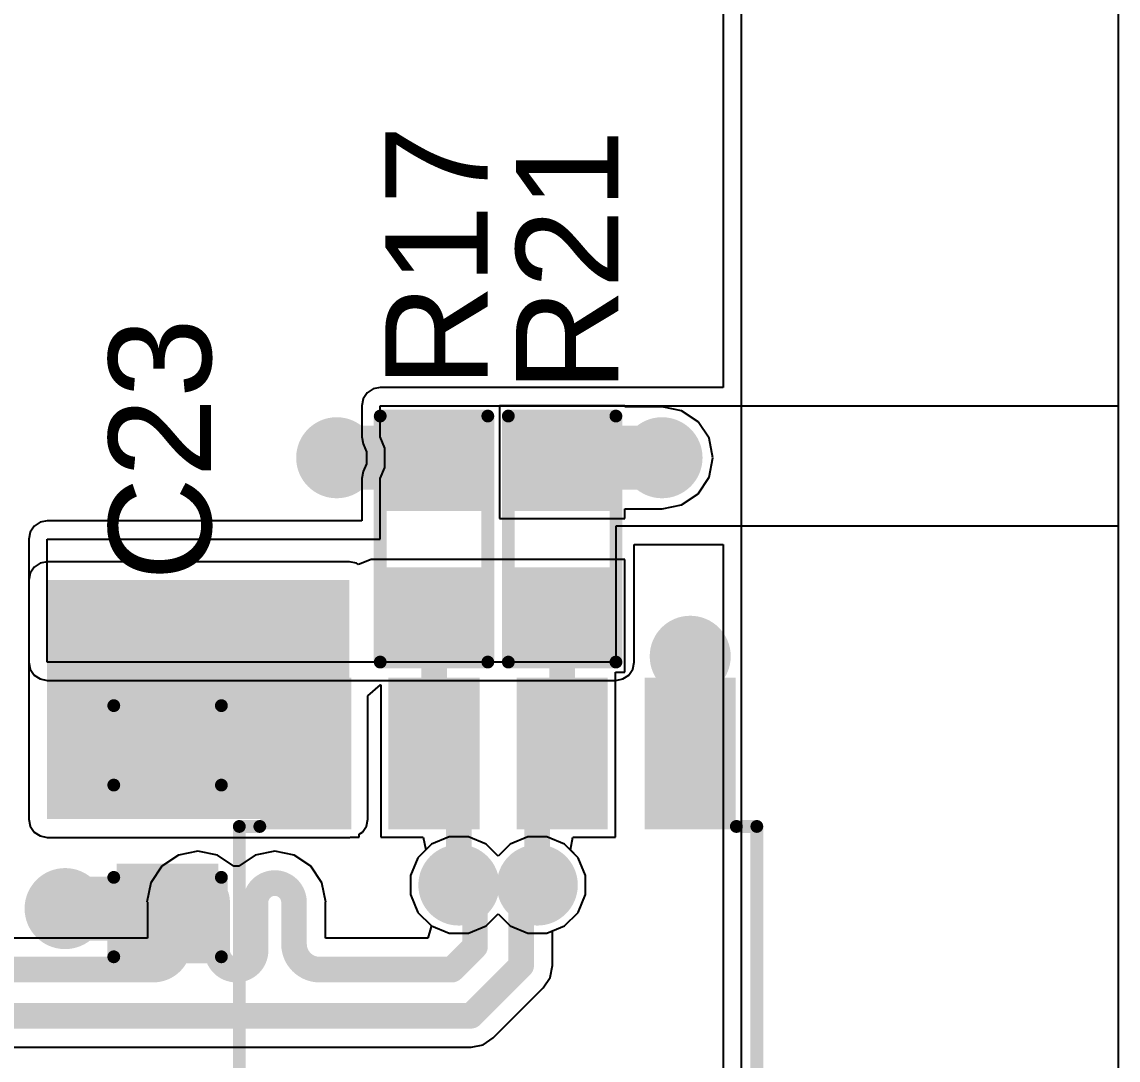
# Model space of a CAD drawing. Header units: millimetres. Extents: x -3 to 175, y -4 to 177.
# Drawn here: x 15.52 to 26.39, y 127.73 to 138.02 of the extents above; entities that cross this region are included whole.
import ezdxf

# ---------------------------------------------------------------- set-up
doc = ezdxf.new("R2010")
doc.units = ezdxf.units.MM
for name, color, linetype in [('BottomLayer', 5, 'Continuous'), ('BottomSolder', 6, 'Continuous'), ('TopLayer', 1, 'Continuous'), ('TopOverlay', 2, 'Continuous'), ('TopPaste', 8, 'Continuous'), ('TopSolder', 216, 'Continuous'), ('ViaHoleLayer', 16, 'Continuous')]:
    doc.layers.add(name, color=color, linetype=linetype)
doc.styles.add('Arial', font='', dxfattribs={"height": 0.2})
doc.styles.get('Arial').set_extended_font_data('Arial')

# ---------------------------------------------------------------- blocks, each defined once
blk = doc.blocks.new('SOP_8_52')
at = {"layer": 'TopLayer'}
for points in [[(-3.39999955, 2.25500057), (-2.09999961, 2.25500057), (-2.09999961, 1.55499943), (-3.39999955, 1.55499943)], [(2.09999961, 2.25500057), (3.39999955, 2.25500057), (3.39999955, 1.55499943), (2.09999961, 1.55499943)], [(-3.39999955, 0.98500057), (-2.09999961, 0.98500057), (-2.09999961, 0.28499943), (-3.39999955, 0.28499943)], [(2.09999961, 0.98500057), (3.39999955, 0.98500057), (3.39999955, 0.28499943), (2.09999961, 0.28499943)], [(-3.39999955, -0.28499943), (-2.09999961, -0.28499943), (-2.09999961, -0.98500057), (-3.39999955, -0.98500057)], [(2.09999961, -0.28499943), (3.39999955, -0.28499943), (3.39999955, -0.98500057), (2.09999961, -0.98500057)], [(-3.39999955, -1.55499943), (-2.09999961, -1.55499943), (-2.09999961, -2.25500057), (-3.39999955, -2.25500057)], [(2.09999961, -1.55499943), (3.39999955, -1.55499943), (3.39999955, -2.25500057), (2.09999961, -2.25500057)]]:
    blk.add_hatch(color=1, dxfattribs=at).paths.add_polyline_path(points)
at = {"layer": 'TopOverlay'}
blk.add_hatch(color=2, dxfattribs=at).paths.add_polyline_path([(-1.9812, 1.4732), (-1.7018, 1.4732), (-1.7018, 2.1336), (-1.9812, 2.1336)])
at = {"layer": 'TopPaste'}
for points in [[(-3.39999955, 2.25500057), (-2.09999961, 2.25500057), (-2.09999961, 1.55499943), (-3.39999955, 1.55499943)], [(2.09999961, 2.25500057), (3.39999955, 2.25500057), (3.39999955, 1.55499943), (2.09999961, 1.55499943)], [(-3.39999955, 0.98500057), (-2.09999961, 0.98500057), (-2.09999961, 0.28499943), (-3.39999955, 0.28499943)], [(2.09999961, 0.98500057), (3.39999955, 0.98500057), (3.39999955, 0.28499943), (2.09999961, 0.28499943)], [(-3.39999955, -0.28499943), (-2.09999961, -0.28499943), (-2.09999961, -0.98500057), (-3.39999955, -0.98500057)], [(2.09999961, -0.28499943), (3.39999955, -0.28499943), (3.39999955, -0.98500057), (2.09999961, -0.98500057)], [(-3.39999955, -1.55499943), (-2.09999961, -1.55499943), (-2.09999961, -2.25500057), (-3.39999955, -2.25500057)], [(2.09999961, -1.55499943), (3.39999955, -1.55499943), (3.39999955, -2.25500057), (2.09999961, -2.25500057)]]:
    blk.add_hatch(color=8, dxfattribs=at).paths.add_polyline_path(points)
at = {"layer": 'TopSolder'}
for points in [[(-3.501599549999999, 2.35660057), (-1.99839961, 2.35660057), (-1.99839961, 1.45339943), (-3.501599549999999, 1.45339943)], [(1.99839961, 2.35660057), (3.501599549999999, 2.35660057), (3.501599549999999, 1.45339943), (1.99839961, 1.45339943)], [(-3.501599549999999, 1.08660057), (-1.99839961, 1.08660057), (-1.99839961, 0.18339943), (-3.501599549999999, 0.18339943)], [(1.99839961, 1.08660057), (3.501599549999999, 1.08660057), (3.501599549999999, 0.18339943), (1.99839961, 0.18339943)], [(-3.501599549999999, -0.18339943), (-1.99839961, -0.18339943), (-1.99839961, -1.08660057), (-3.501599549999999, -1.08660057)], [(1.99839961, -0.18339943), (3.501599549999999, -0.18339943), (3.501599549999999, -1.08660057), (1.99839961, -1.08660057)], [(-3.501599549999999, -1.45339943), (-1.99839961, -1.45339943), (-1.99839961, -2.35660057), (-3.501599549999999, -2.35660057)], [(1.99839961, -1.45339943), (3.501599549999999, -1.45339943), (3.501599549999999, -2.35660057), (1.99839961, -2.35660057)]]:
    blk.add_hatch(color=216, dxfattribs=at).paths.add_polyline_path(points)
at = {"layer": 'TopOverlay', "const_width": 0.127}
for points in [[(-2.03559918, 2.5654), (-2.03559918, 2.3622)], [(-2.03559918, 2.5654), (2.02840082, 2.5654)], [(2.02840082, 2.5654), (2.02840082, 2.3622)], [(-3.68659918, 2.032), (-3.68659918, 1.778)], [(-3.68659918, 2.032), (-3.55959918, 1.905)], [(-3.55959918, 1.905), (-3.68659918, 1.778)], [(-2.03559918, -2.3622), (-2.03559918, -2.5654)], [(2.02840082, -2.3622), (2.02840082, -2.5654)], [(-2.03559918, -2.5654), (2.02840082, -2.5654)]]:
    blk.add_lwpolyline(points, dxfattribs=at)
at = {"layer": 'TopOverlay', "const_width": 0.0635}
for points in [[(-2.06734918, 2.5654, 1), (-2.00384918, 2.5654, 1)], [(-2.06734918, 2.5654, 1), (-2.00384918, 2.5654, 1)], [(1.99665082, 2.5654, 1), (2.06015082, 2.5654, 1)], [(1.99665082, 2.5654, 1), (2.06015082, 2.5654, 1)], [(-2.06734918, 2.3622, 1), (-2.00384918, 2.3622, 1)], [(1.99665082, 2.3622, 1), (2.06015082, 2.3622, 1)], [(-3.71834918, 2.032, 1), (-3.65484918, 2.032, 1)], [(-3.71834918, 2.032, 1), (-3.65484918, 2.032, 1)], [(-3.59134918, 1.905, 1), (-3.52784918, 1.905, 1)], [(-3.59134918, 1.905, 1), (-3.52784918, 1.905, 1)], [(-3.71834918, 1.778, 1), (-3.65484918, 1.778, 1)], [(-3.71834918, 1.778, 1), (-3.65484918, 1.778, 1)], [(-2.06734918, -2.3622, 1), (-2.00384918, -2.3622, 1)], [(1.99665082, -2.3622, 1), (2.06015082, -2.3622, 1)], [(-2.06734918, -2.5654, 1), (-2.00384918, -2.5654, 1)], [(-2.06734918, -2.5654, 1), (-2.00384918, -2.5654, 1)], [(1.99665082, -2.5654, 1), (2.06015082, -2.5654, 1)], [(1.99665082, -2.5654, 1), (2.06015082, -2.5654, 1)]]:
    blk.add_lwpolyline(points, format="xyb", close=True, dxfattribs=at)
blk = doc.blocks.new('R___0603_68')
at = {"layer": 'TopLayer'}
for points in [[(-0.3809999999999999, 0.4445), (-0.3809999999999999, -0.4445), (-1.143, -0.4445), (-1.143, 0.4445)], [(1.143, 0.4445), (1.143, -0.4445), (0.3809999999999999, -0.4445), (0.3809999999999999, 0.4445)]]:
    blk.add_hatch(color=1, dxfattribs=at).paths.add_polyline_path(points)
at = {"layer": 'TopPaste'}
for points in [[(-0.3809999999999999, 0.4445), (-0.3809999999999999, -0.4445), (-1.143, -0.4445), (-1.143, 0.4445)], [(1.143, 0.4445), (1.143, -0.4445), (0.3809999999999999, -0.4445), (0.3809999999999999, 0.4445)]]:
    blk.add_hatch(color=8, dxfattribs=at).paths.add_polyline_path(points)
at = {"layer": 'TopSolder'}
for points in [[(-0.2794, 0.5460999999999999), (-0.2794, -0.5460999999999999), (-1.2446, -0.5460999999999999), (-1.2446, 0.5460999999999999)], [(1.2446, 0.5460999999999999), (1.2446, -0.5460999999999999), (0.2794, -0.5460999999999999), (0.2794, 0.5460999999999999)]]:
    blk.add_hatch(color=216, dxfattribs=at).paths.add_polyline_path(points)
at = {"layer": 'TopOverlay', "const_width": 0.127}
for points in [[(-1.2192, -0.5334), (-1.2192, 0.5334)], [(1.2192, 0.5334), (-1.2192, 0.5334)], [(1.2192, -0.5334), (1.2192, 0.5334)], [(1.2192, -0.5334), (-1.2192, -0.5334)]]:
    blk.add_lwpolyline(points, dxfattribs=at)
at = {"layer": 'TopOverlay', "const_width": 0.0635}
for points in [[(-1.25095, 0.5334, 1), (-1.18745, 0.5334, 1)], [(-1.25095, 0.5334, 1), (-1.18745, 0.5334, 1)], [(1.18745, 0.5334, 1), (1.25095, 0.5334, 1)], [(1.18745, 0.5334, 1), (1.25095, 0.5334, 1)], [(-1.25095, -0.5334, 1), (-1.18745, -0.5334, 1)], [(-1.25095, -0.5334, 1), (-1.18745, -0.5334, 1)], [(1.18745, -0.5334, 1), (1.25095, -0.5334, 1)], [(1.18745, -0.5334, 1), (1.25095, -0.5334, 1)]]:
    blk.add_lwpolyline(points, format="xyb", close=True, dxfattribs=at)
blk = doc.blocks.new('R___0603_72')
at = {"layer": 'TopLayer'}
for points in [[(-0.3809999999999999, 0.4445), (-0.3809999999999999, -0.4445), (-1.143, -0.4445), (-1.143, 0.4445)], [(1.143, 0.4445), (1.143, -0.4445), (0.3809999999999999, -0.4445), (0.3809999999999999, 0.4445)]]:
    blk.add_hatch(color=1, dxfattribs=at).paths.add_polyline_path(points)
at = {"layer": 'TopPaste'}
for points in [[(-0.3809999999999999, 0.4445), (-0.3809999999999999, -0.4445), (-1.143, -0.4445), (-1.143, 0.4445)], [(1.143, 0.4445), (1.143, -0.4445), (0.3809999999999999, -0.4445), (0.3809999999999999, 0.4445)]]:
    blk.add_hatch(color=8, dxfattribs=at).paths.add_polyline_path(points)
at = {"layer": 'TopSolder'}
for points in [[(-0.2794, 0.5460999999999999), (-0.2794, -0.5460999999999999), (-1.2446, -0.5460999999999999), (-1.2446, 0.5460999999999999)], [(1.2446, 0.5460999999999999), (1.2446, -0.5460999999999999), (0.2794, -0.5460999999999999), (0.2794, 0.5460999999999999)]]:
    blk.add_hatch(color=216, dxfattribs=at).paths.add_polyline_path(points)
at = {"layer": 'TopOverlay', "const_width": 0.127}
for points in [[(-1.2192, 0.5334), (-1.2192, -0.5334)], [(-1.2192, 0.5334), (1.2192, 0.5334)], [(1.2192, 0.5334), (1.2192, -0.5334)], [(-1.2192, -0.5334), (1.2192, -0.5334)]]:
    blk.add_lwpolyline(points, dxfattribs=at)
at = {"layer": 'TopOverlay', "const_width": 0.0635}
for points in [[(-1.25095, 0.5334, 1), (-1.18745, 0.5334, 1)], [(-1.25095, 0.5334, 1), (-1.18745, 0.5334, 1)], [(1.18745, 0.5334, 1), (1.25095, 0.5334, 1)], [(1.18745, 0.5334, 1), (1.25095, 0.5334, 1)], [(-1.25095, -0.5334, 1), (-1.18745, -0.5334, 1)], [(-1.25095, -0.5334, 1), (-1.18745, -0.5334, 1)], [(1.18745, -0.5334, 1), (1.25095, -0.5334, 1)], [(1.18745, -0.5334, 1), (1.25095, -0.5334, 1)]]:
    blk.add_lwpolyline(points, format="xyb", close=True, dxfattribs=at)
blk = doc.blocks.new('C___0603_152')
at = {"layer": 'TopLayer'}
for points in [[(-0.3809999999999999, 0.4445), (-0.3809999999999999, -0.4445), (-1.143, -0.4445), (-1.143, 0.4445)], [(1.143, 0.4445), (1.143, -0.4445), (0.3809999999999999, -0.4445), (0.3809999999999999, 0.4445)]]:
    blk.add_hatch(color=1, dxfattribs=at).paths.add_polyline_path(points)
at = {"layer": 'TopPaste'}
for points in [[(-0.3809999999999999, 0.4445), (-0.3809999999999999, -0.4445), (-1.143, -0.4445), (-1.143, 0.4445)], [(1.143, 0.4445), (1.143, -0.4445), (0.3809999999999999, -0.4445), (0.3809999999999999, 0.4445)]]:
    blk.add_hatch(color=8, dxfattribs=at).paths.add_polyline_path(points)
at = {"layer": 'TopSolder'}
for points in [[(-0.3210001199999999, 0.50449988), (-0.3210001199999999, -0.50449988), (-1.20299988, -0.50449988), (-1.20299988, 0.50449988)], [(1.20299988, 0.50449988), (1.20299988, -0.50449988), (0.3210001199999999, -0.50449988), (0.3210001199999999, 0.50449988)]]:
    blk.add_hatch(color=216, dxfattribs=at).paths.add_polyline_path(points)
at = {"layer": 'TopOverlay', "const_width": 0.127}
for points in [[(-1.2446, -0.5334), (-1.2446, 0.5334)], [(-0.4571999999999999, 0.5334), (-1.2446, 0.5334)], [(1.2446, 0.5334), (0.4571999999999999, 0.5334)], [(1.2446, -0.5334), (1.2446, 0.5334)], [(-0.4571999999999999, -0.5334), (-1.2446, -0.5334)], [(1.2446, -0.5334), (0.4571999999999999, -0.5334)]]:
    blk.add_lwpolyline(points, dxfattribs=at)
at = {"layer": 'TopOverlay', "const_width": 0.0635}
for points in [[(-1.27635, 0.5334, 1), (-1.21285, 0.5334, 1)], [(-1.27635, 0.5334, 1), (-1.21285, 0.5334, 1)], [(-0.4889499999999999, 0.5334, 1), (-0.42545, 0.5334, 1)], [(0.42545, 0.5334, 1), (0.4889499999999999, 0.5334, 1)], [(1.21285, 0.5334, 1), (1.27635, 0.5334, 1)], [(1.21285, 0.5334, 1), (1.27635, 0.5334, 1)], [(-1.27635, -0.5334, 1), (-1.21285, -0.5334, 1)], [(-1.27635, -0.5334, 1), (-1.21285, -0.5334, 1)], [(-0.4889499999999999, -0.5334, 1), (-0.42545, -0.5334, 1)], [(0.42545, -0.5334, 1), (0.4889499999999999, -0.5334, 1)], [(1.21285, -0.5334, 1), (1.27635, -0.5334, 1)], [(1.21285, -0.5334, 1), (1.27635, -0.5334, 1)]]:
    blk.add_lwpolyline(points, format="xyb", close=True, dxfattribs=at)

msp = doc.modelspace()

# ---------------------------------------------------------------- hatches: boundary and pattern name
at = {"layer": 'BottomLayer'}
h = msp.add_hatch(color=5, dxfattribs=at)
edge = h.paths.add_edge_path()
edge.add_arc((18.6436, 133.69880042), 0.2999994, 0, 360)
h = msp.add_hatch(color=5, dxfattribs=at)
edge = h.paths.add_edge_path()
edge.add_arc((21.8694, 133.69880042), 0.2999994, 0, 360)
h = msp.add_hatch(color=5, dxfattribs=at)
edge = h.paths.add_edge_path()
edge.add_arc((16.4592, 132.0546), 0.2999994, 0, 360)
h = msp.add_hatch(color=5, dxfattribs=at)
edge = h.paths.add_edge_path()
edge.add_arc((17.3228, 132.0546), 0.2999994, 0, 360)
h = msp.add_hatch(color=5, dxfattribs=at)
edge = h.paths.add_edge_path()
edge.add_arc((18.1864, 132.0546), 0.2999994, 0, 360)
h = msp.add_hatch(color=5, dxfattribs=at)
edge = h.paths.add_edge_path()
edge.add_arc((22.14876698, 131.7312326), 0.2999994, 0, 360)
h = msp.add_hatch(color=5, dxfattribs=at)
edge = h.paths.add_edge_path()
edge.add_arc((19.8549006, 129.4638), 0.2999994, 0, 360)
h = msp.add_hatch(color=5, dxfattribs=at)
edge = h.paths.add_edge_path()
edge.add_arc((20.6326994, 129.4638), 0.2999994, 0, 360)
h = msp.add_hatch(color=5, dxfattribs=at)
edge = h.paths.add_edge_path()
edge.add_arc((15.9512, 129.2303994), 0.2999994, 0, 360)
at = {"layer": 'BottomSolder'}
h = msp.add_hatch(color=6, dxfattribs=at)
edge = h.paths.add_edge_path()
edge.add_arc((18.6436, 133.69880042), 0.4015993999999999, 0, 360)
h = msp.add_hatch(color=6, dxfattribs=at)
edge = h.paths.add_edge_path()
edge.add_arc((21.8694, 133.69880042), 0.4015993999999999, 0, 360)
h = msp.add_hatch(color=6, dxfattribs=at)
edge = h.paths.add_edge_path()
edge.add_arc((16.4592, 132.0546), 0.4015993999999999, 0, 360)
h = msp.add_hatch(color=6, dxfattribs=at)
edge = h.paths.add_edge_path()
edge.add_arc((17.3228, 132.0546), 0.4015993999999999, 0, 360)
h = msp.add_hatch(color=6, dxfattribs=at)
edge = h.paths.add_edge_path()
edge.add_arc((18.1864, 132.0546), 0.4015993999999999, 0, 360)
h = msp.add_hatch(color=6, dxfattribs=at)
edge = h.paths.add_edge_path()
edge.add_arc((22.14876698, 131.7312326), 0.4015993999999999, 0, 360)
h = msp.add_hatch(color=6, dxfattribs=at)
edge = h.paths.add_edge_path()
edge.add_arc((19.8549006, 129.4638), 0.4015993999999999, 0, 360)
h = msp.add_hatch(color=6, dxfattribs=at)
edge = h.paths.add_edge_path()
edge.add_arc((20.6326994, 129.4638), 0.4015993999999999, 0, 360)
h = msp.add_hatch(color=6, dxfattribs=at)
edge = h.paths.add_edge_path()
edge.add_arc((15.9512, 129.2303994), 0.4015993999999999, 0, 360)
at = {"layer": 'TopLayer'}
h = msp.add_hatch(color=1, dxfattribs=at)
edge = h.paths.add_edge_path()
edge.add_arc((18.6436, 133.69880042), 0.2999994, 0, 360)
h = msp.add_hatch(color=1, dxfattribs=at)
edge = h.paths.add_edge_path()
edge.add_arc((21.8694, 133.69880042), 0.2999994, 0, 360)
msp.add_hatch(color=1, dxfattribs=at).paths.add_polyline_path([(15.7734, 130.11740042), (18.7706, 130.11740042), (18.7706, 132.48639746), (15.7734, 132.48639746)])
h = msp.add_hatch(color=1, dxfattribs=at)
edge = h.paths.add_edge_path()
edge.add_arc((16.4592, 132.0546), 0.2999994, 0, 360)
h = msp.add_hatch(color=1, dxfattribs=at)
edge = h.paths.add_edge_path()
edge.add_arc((17.3228, 132.0546), 0.2999994, 0, 360)
h = msp.add_hatch(color=1, dxfattribs=at)
edge = h.paths.add_edge_path()
edge.add_arc((18.1864, 132.0546), 0.2999994, 0, 360)
h = msp.add_hatch(color=1, dxfattribs=at)
edge = h.paths.add_edge_path()
edge.add_arc((22.14876698, 131.7312326), 0.2999994, 0, 360)
h = msp.add_hatch(color=1, dxfattribs=at)
edge = h.paths.add_edge_path()
edge.add_arc((19.8549006, 129.4638), 0.2999994, 0, 360)
h = msp.add_hatch(color=1, dxfattribs=at)
edge = h.paths.add_edge_path()
edge.add_arc((20.6326994, 129.4638), 0.2999994, 0, 360)
h = msp.add_hatch(color=1, dxfattribs=at)
edge = h.paths.add_edge_path()
edge.add_arc((15.9512, 129.2303994), 0.2999994, 0, 360)
at = {"layer": 'TopSolder'}
h = msp.add_hatch(color=216, dxfattribs=at)
edge = h.paths.add_edge_path()
edge.add_arc((18.6436, 133.69880042), 0.4015993999999999, 0, 360)
h = msp.add_hatch(color=216, dxfattribs=at)
edge = h.paths.add_edge_path()
edge.add_arc((21.8694, 133.69880042), 0.4015993999999999, 0, 360)
h = msp.add_hatch(color=216, dxfattribs=at)
edge = h.paths.add_edge_path()
edge.add_arc((16.4592, 132.0546), 0.4015993999999999, 0, 360)
h = msp.add_hatch(color=216, dxfattribs=at)
edge = h.paths.add_edge_path()
edge.add_arc((17.3228, 132.0546), 0.4015993999999999, 0, 360)
h = msp.add_hatch(color=216, dxfattribs=at)
edge = h.paths.add_edge_path()
edge.add_arc((18.1864, 132.0546), 0.4015993999999999, 0, 360)
h = msp.add_hatch(color=216, dxfattribs=at)
edge = h.paths.add_edge_path()
edge.add_arc((22.14876698, 131.7312326), 0.4015993999999999, 0, 360)
h = msp.add_hatch(color=216, dxfattribs=at)
edge = h.paths.add_edge_path()
edge.add_arc((19.8549006, 129.4638), 0.4015993999999999, 0, 360)
h = msp.add_hatch(color=216, dxfattribs=at)
edge = h.paths.add_edge_path()
edge.add_arc((20.6326994, 129.4638), 0.4015993999999999, 0, 360)
h = msp.add_hatch(color=216, dxfattribs=at)
edge = h.paths.add_edge_path()
edge.add_arc((15.9512, 129.2303994), 0.4015993999999999, 0, 360)
at = {"layer": 'ViaHoleLayer'}
h = msp.add_hatch(color=16, dxfattribs=at)
edge = h.paths.add_edge_path()
edge.add_arc((18.6436, 133.69880042), 0.1499997, 0, 360)
h = msp.add_hatch(color=16, dxfattribs=at)
edge = h.paths.add_edge_path()
edge.add_arc((21.8694, 133.69880042), 0.1499997, 0, 360)
h = msp.add_hatch(color=16, dxfattribs=at)
edge = h.paths.add_edge_path()
edge.add_arc((16.4592, 132.0546), 0.1499997, 0, 360)
h = msp.add_hatch(color=16, dxfattribs=at)
edge = h.paths.add_edge_path()
edge.add_arc((17.3228, 132.0546), 0.1499997, 0, 360)
h = msp.add_hatch(color=16, dxfattribs=at)
edge = h.paths.add_edge_path()
edge.add_arc((18.1864, 132.0546), 0.1499997, 0, 360)
h = msp.add_hatch(color=16, dxfattribs=at)
edge = h.paths.add_edge_path()
edge.add_arc((22.14876698, 131.7312326), 0.1499997, 0, 360)
h = msp.add_hatch(color=16, dxfattribs=at)
edge = h.paths.add_edge_path()
edge.add_arc((19.8549006, 129.4638), 0.1499997, 0, 360)
h = msp.add_hatch(color=16, dxfattribs=at)
edge = h.paths.add_edge_path()
edge.add_arc((20.6326994, 129.4638), 0.1499997, 0, 360)
h = msp.add_hatch(color=16, dxfattribs=at)
edge = h.paths.add_edge_path()
edge.add_arc((15.9512, 129.2303994), 0.1499997, 0, 360)

# ---------------------------------------------------------------- linework, layer by layer
at = {"layer": 'BottomLayer'}
for p, q in [((26.3906, 161.5694), (26.3906, 123.0884)), ((22.47551766, 153.27375492), (22.47551766, 134.39488234)), ((22.6568, 123.0884), (22.6568, 153.27375492)), ((18.94721382, 134.34178618), (18.90791748, 134.28297248)), ((19.00602752, 134.38108252), (18.94721382, 134.34178618)), ((19.0754, 134.39488234), (19.00602752, 134.38108252)), ((22.47551766, 134.39488234), (19.0754, 134.39488234)), ((18.90791748, 134.28297248), (18.89411766, 134.2136)), ((18.89411766, 134.2136), (18.89411766, 133.90489348)), ((19.0754, 133.90489348), (19.0754, 134.2136)), ((19.0754, 134.2136), (26.3906, 134.2136)), ((26.3906, 134.2136), (26.3906, 133.0198)), ((18.89411766, 133.90489348), (18.90791748, 133.835521)), ((19.1213994, 133.7938396), (19.0754, 133.90489348)), ((18.90791748, 133.835521), (18.94011706, 133.7577843)), ((19.1213994, 133.60376124), (19.1213994, 133.7938396)), ((18.94011706, 133.7577843), (18.94011706, 133.63981654)), ((18.90791748, 133.56207984), (18.89411766, 133.49270736)), ((18.94011706, 133.63981654), (18.90791748, 133.56207984)), ((19.0754, 133.49270736), (19.1213994, 133.60376124)), ((18.89411766, 133.49270736), (18.89411766, 133.07411536)), ((19.0754, 132.89283302), (19.0754, 133.49270736)), ((15.64521382, 133.0210192), (15.60591748, 132.9622055)), ((15.70402752, 133.06031554), (15.64521382, 133.0210192)), ((15.7734, 133.07411536), (15.70402752, 133.06031554)), ((18.89411766, 133.07411536), (15.7734, 133.07411536)), ((26.3906, 133.0198), (21.4122, 133.0198)), ((21.4122, 133.0198), (21.4122, 131.6736)), ((15.60591748, 132.9622055), (15.59211766, 132.89283302)), ((15.59211766, 132.89283302), (15.59211766, 131.6736)), ((15.7734, 131.6736), (15.7734, 132.89283302)), ((15.7734, 132.89283302), (19.0754, 132.89283302)), ((21.59348234, 131.6736), (21.59348234, 132.83851766)), ((21.59348234, 132.83851766), (22.47551766, 132.83851766)), ((22.47551766, 132.83851766), (22.47551766, 123.26968234)), ((15.59211766, 131.6736), (15.60591748, 131.60422752)), ((21.4122, 131.6736), (15.7734, 131.6736)), ((21.57968252, 131.60422752), (21.59348234, 131.6736)), ((15.60591748, 131.60422752), (15.64521382, 131.54541382)), ((15.64521382, 131.54541382), (15.70402752, 131.50611748)), ((15.70402752, 131.50611748), (15.7734, 131.49231766)), ((21.4122, 131.49231766), (21.48157248, 131.50611748)), ((21.48157248, 131.50611748), (21.54038618, 131.54541382)), ((21.54038618, 131.54541382), (21.57968252, 131.60422752)), ((15.7734, 131.49231766), (21.4122, 131.49231766)), ((19.58424836, 129.86885888), (19.44984172, 129.73445224)), ((19.75986142, 129.9415994), (19.58424836, 129.86885888)), ((19.94993978, 129.9415994), (19.75986142, 129.9415994)), ((20.12555284, 129.86885888), (19.94993978, 129.9415994)), ((20.2438, 129.75061172), (20.12555284, 129.86885888)), ((20.36204716, 129.86885888), (20.2438, 129.75061172)), ((20.53766022, 129.9415994), (20.36204716, 129.86885888)), ((20.72773858, 129.9415994), (20.53766022, 129.9415994)), ((20.90335164, 129.86885888), (20.72773858, 129.9415994)), ((21.03775828, 129.73445224), (20.90335164, 129.86885888)), ((17.07482742, 129.7596338), (16.91099234, 129.65016234)), ((17.26808332, 129.79807416), (17.07482742, 129.7596338)), ((17.46133922, 129.7596338), (17.26808332, 129.79807416)), ((17.62517176, 129.65016234), (17.46133922, 129.7596338)), ((17.83682742, 129.7596338), (17.67299488, 129.65016234)), ((18.03008332, 129.79807416), (17.83682742, 129.7596338)), ((18.22333922, 129.7596338), (18.03008332, 129.79807416)), ((18.3871743, 129.65016234), (18.22333922, 129.7596338)), ((16.91099234, 129.65016234), (16.80152088, 129.48632726)), ((17.67299488, 129.65016234), (17.62517176, 129.65016234)), ((18.49664576, 129.48632726), (18.3871743, 129.65016234)), ((19.44984172, 129.73445224), (19.3771012, 129.55883918)), ((21.1104988, 129.55883918), (21.03775828, 129.73445224)), ((19.3771012, 129.55883918), (19.3771012, 129.36876082)), ((21.1104988, 129.36876082), (21.1104988, 129.55883918)), ((16.80152088, 129.48632726), (16.76308052, 129.29307136)), ((18.53508612, 129.29307136), (18.49664576, 129.48632726)), ((19.3771012, 129.36876082), (19.44984172, 129.19314776)), ((21.03775828, 129.19314776), (21.1104988, 129.36876082)), ((16.76308052, 129.29307136), (16.76681178, 129.29307136)), ((16.76681178, 129.29307136), (16.76681178, 128.93637154)), ((18.53135486, 128.93637154), (18.53135486, 129.29307136)), ((18.53135486, 129.29307136), (18.53508612, 129.29307136)), ((19.44984172, 129.19314776), (19.57961794, 129.06337154)), ((20.90335164, 129.05874112), (21.03775828, 129.19314776)), ((19.5783581, 129.03896722), (19.54780698, 128.93637154)), ((19.57961794, 129.06337154), (19.5783581, 129.03896722)), ((20.78317154, 129.0089622), (20.90335164, 129.05874112)), ((20.78317154, 128.66482268), (20.78317154, 129.0089622)), ((16.76681178, 128.93637154), (14.83124034, 128.93637154)), ((19.54780698, 128.93637154), (18.53135486, 128.93637154)), ((20.75951652, 128.5458948), (20.78317154, 128.66482268)), ((20.6921481, 128.44507458), (20.75951652, 128.5458948)), ((20.19572542, 127.9486519), (20.6921481, 128.44507458)), ((20.0949052, 127.88128348), (20.19572542, 127.9486519)), ((14.83124034, 127.85762846), (19.97597732, 127.85762846)), ((19.97597732, 127.85762846), (20.0949052, 127.88128348))]:
    msp.add_line(p, q, dxfattribs=at)
at = {"layer": 'BottomLayer', "const_width": 0.254}
for points in [[(17.07758332, 129.29307136, -0.9999999999999999), (17.45858332, 129.29307136)], [(17.83958332, 129.29307136, -0.9999999999999999), (18.22058332, 129.29307136)], [(17.07758332, 128.8796, -0.4142135623730951), (16.82358332, 128.6256)], [(18.47458332, 128.6256, -0.4142135623730951), (18.22058332, 128.8796)], [(17.83958332, 128.8161, -0.9999999999999999), (17.45858332, 128.8161)]]:
    msp.add_lwpolyline(points, format="xyb", dxfattribs=at)
for points in [[(19.8549006, 129.4638), (20.0152, 129.3035006)], [(20.4724, 129.3035006), (20.6326994, 129.4638)], [(17.07758332, 128.8796), (17.07758332, 129.29307136)], [(17.45858332, 128.8161), (17.45858332, 129.29307136)], [(17.83958332, 128.8161), (17.83958332, 129.29307136)], [(18.22058332, 128.8796), (18.22058332, 129.29307136)], [(20.0152, 128.8542), (20.0152, 129.3035006)], [(20.4724, 128.66482268), (20.4724, 129.3035006)], [(19.7866, 128.6256), (20.0152, 128.8542)], [(19.97597732, 128.1684), (20.4724, 128.66482268)], [(14.53670194, 128.6256), (16.69657062, 128.6256)], [(16.69657062, 128.6256), (16.82358332, 128.6256)], [(18.47458332, 128.6256), (19.0246, 128.6256)], [(19.0246, 128.6256), (19.7866, 128.6256)], [(14.53670194, 128.1684), (19.97597732, 128.1684)]]:
    msp.add_lwpolyline(points, dxfattribs=at)
at = {"layer": 'BottomLayer', "const_width": 0.127}
for points in [[(19.7914006, 129.4638, 1), (19.9184006, 129.4638, 1)], [(20.5691994, 129.4638, 1), (20.6961994, 129.4638, 1)], [(17.01408332, 129.29307136, 1), (17.14108332, 129.29307136, 1)], [(17.01408332, 129.29307136, 1), (17.14108332, 129.29307136, 1)], [(17.39508332, 129.29307136, 1), (17.52208332, 129.29307136, 1)], [(17.39508332, 129.29307136, 1), (17.52208332, 129.29307136, 1)], [(17.77608332, 129.29307136, 1), (17.90308332, 129.29307136, 1)], [(17.77608332, 129.29307136, 1), (17.90308332, 129.29307136, 1)], [(18.15708332, 129.29307136, 1), (18.28408332, 129.29307136, 1)], [(18.15708332, 129.29307136, 1), (18.28408332, 129.29307136, 1)], [(19.9517, 129.3035006, 1), (20.0787, 129.3035006, 1)], [(19.9517, 129.3035006, 1), (20.0787, 129.3035006, 1)], [(20.4089, 129.3035006, 1), (20.5359, 129.3035006, 1)], [(20.4089, 129.3035006, 1), (20.5359, 129.3035006, 1)], [(17.01408332, 128.8796, 1), (17.14108332, 128.8796, 1)], [(17.01408332, 128.8796, 1), (17.14108332, 128.8796, 1)], [(18.15708332, 128.8796, 1), (18.28408332, 128.8796, 1)], [(18.15708332, 128.8796, 1), (18.28408332, 128.8796, 1)], [(17.39508332, 128.8161, 1), (17.52208332, 128.8161, 1)], [(17.39508332, 128.8161, 1), (17.52208332, 128.8161, 1)], [(17.77608332, 128.8161, 1), (17.90308332, 128.8161, 1)], [(17.77608332, 128.8161, 1), (17.90308332, 128.8161, 1)], [(19.9517, 128.8542, 1), (20.0787, 128.8542, 1)], [(19.9517, 128.8542, 1), (20.0787, 128.8542, 1)], [(20.4089, 128.66482268, 1), (20.5359, 128.66482268, 1)], [(20.4089, 128.66482268, 1), (20.5359, 128.66482268, 1)], [(16.63307062, 128.6256, 1), (16.76007062, 128.6256, 1)], [(16.63307062, 128.6256, 1), (16.76007062, 128.6256, 1)], [(16.76008332, 128.6256, 1), (16.88708332, 128.6256, 1)], [(16.76008332, 128.6256, 1), (16.88708332, 128.6256, 1)], [(18.41108332, 128.6256, 1), (18.53808332, 128.6256, 1)], [(18.41108332, 128.6256, 1), (18.53808332, 128.6256, 1)], [(18.9611, 128.6256, 1), (19.0881, 128.6256, 1)], [(18.9611, 128.6256, 1), (19.0881, 128.6256, 1)], [(19.7231, 128.6256, 1), (19.8501, 128.6256, 1)], [(19.7231, 128.6256, 1), (19.8501, 128.6256, 1)], [(19.91247732, 128.1684, 1), (20.03947732, 128.1684, 1)], [(19.91247732, 128.1684, 1), (20.03947732, 128.1684, 1)]]:
    msp.add_lwpolyline(points, format="xyb", close=True, dxfattribs=at)
at = {"layer": 'TopLayer'}
for p, q in [((21.5011, 134.21363302), (20.2565, 134.21363302)), ((20.2565, 134.21363302), (20.2565, 133.09603302)), ((21.5011, 134.20383624), (21.5011, 134.21363302)), ((21.86936698, 134.20383624), (21.5011, 134.20383624)), ((22.06262288, 134.16539588), (21.86936698, 134.20383624)), ((22.22645796, 134.05592442), (22.06262288, 134.16539588)), ((22.22649098, 134.0558914), (22.22645796, 134.05592442)), ((22.33596244, 133.89205886), (22.22649098, 134.0558914)), ((22.3744028, 133.69880042), (22.33596244, 133.89205886)), ((22.33596244, 133.50554452), (22.3744028, 133.69880042)), ((22.22649098, 133.34170944), (22.33596244, 133.50554452)), ((22.0626559, 133.23223798), (22.22649098, 133.34170944)), ((21.5011, 133.09603302), (21.5011, 133.19383064)), ((21.5011, 133.19383064), (21.8692349, 133.19383064)), ((21.8692349, 133.19383064), (21.8694, 133.19379762)), ((21.8694, 133.19379762), (22.0626559, 133.23223798)), ((20.2565, 133.09603302), (21.5011, 133.09603302)), ((15.64521382, 132.61458618), (15.60591748, 132.55577248)), ((15.70402752, 132.65388252), (15.64521382, 132.61458618)), ((15.7734, 132.66768234), (15.70402752, 132.65388252)), ((18.7706, 132.66768234), (15.7734, 132.66768234)), ((18.83997248, 132.65388252), (18.7706, 132.66768234)), ((18.8595, 132.64083708), (18.83997248, 132.65388252)), ((18.9865, 132.68963556), (18.8595, 132.64083708)), ((20.23109492, 132.68963302), (18.9865, 132.68963556)), ((20.25650508, 132.6896381), (20.23109492, 132.6896381)), ((20.23109492, 132.6896381), (20.23109492, 132.68963302)), ((20.25650508, 132.68963302), (20.25650508, 132.6896381)), ((21.5011, 132.68963302), (20.25650508, 132.68963302)), ((21.5011, 131.57203302), (21.5011, 132.68963302)), ((15.60591748, 132.55577248), (15.59211766, 132.4864)), ((15.59211766, 132.4864), (15.59211766, 130.11740042)), ((21.4065993, 129.9382339), (21.4065993, 131.57203302)), ((21.4065993, 131.57203302), (21.5011, 131.57203302)), ((18.95188234, 131.3381549), (19.07888488, 131.44750698)), ((19.07888488, 131.44750698), (19.0810007, 131.44718948)), ((19.0810007, 131.44718948), (19.0810007, 129.9382339)), ((18.95188234, 130.11740042), (18.95188234, 131.3381549)), ((15.59211766, 130.11740042), (15.60591748, 130.04802794)), ((18.93808252, 130.04802794), (18.95188234, 130.11740042)), ((15.60591748, 130.04802794), (15.64521382, 129.98921424)), ((15.64521382, 129.98921424), (15.70402752, 129.9499179)), ((18.8665993, 129.96770806), (18.89878618, 129.98921424)), ((18.89878618, 129.98921424), (18.93808252, 130.04802794)), ((15.70402752, 129.9499179), (15.7734, 129.93611808)), ((15.7734, 129.93611808), (18.7706, 129.93611808)), ((18.7706, 129.93611808), (18.78123752, 129.9382339)), ((18.78123752, 129.9382339), (18.8665993, 129.9382339)), ((18.8665993, 129.9382339), (18.8665993, 129.96770806)), ((19.0810007, 129.9382339), (19.501866, 129.9382339)), ((19.501866, 129.9382339), (19.52662338, 129.8112339)), ((20.96097662, 129.8112339), (20.985734, 129.9382339)), ((20.985734, 129.9382339), (21.4065993, 129.9382339)), ((19.52662338, 129.8112339), (19.44984172, 129.73445224)), ((21.03775828, 129.73445224), (20.96097662, 129.8112339)), ((19.44984172, 129.73445224), (19.3771012, 129.55883918)), ((21.1104988, 129.55883918), (21.03775828, 129.73445224)), ((19.3771012, 129.55883918), (19.3771012, 129.36876082)), ((21.1104988, 129.36876082), (21.1104988, 129.55883918)), ((19.3771012, 129.36876082), (19.44984172, 129.19314776)), ((21.03775828, 129.19314776), (21.1104988, 129.36876082)), ((19.44984172, 129.19314776), (19.58424836, 129.05874112)), ((20.12555284, 129.05874112), (20.2438, 129.17698828)), ((20.2438, 129.17698828), (20.36204716, 129.05874112)), ((20.90335164, 129.05874112), (21.03775828, 129.19314776)), ((19.58424836, 129.05874112), (19.75986142, 128.9860006)), ((19.94993978, 128.9860006), (20.12555284, 129.05874112)), ((20.36204716, 129.05874112), (20.53766022, 128.9860006)), ((20.72773858, 128.9860006), (20.90335164, 129.05874112)), ((19.75986142, 128.9860006), (19.94993978, 128.9860006)), ((20.53766022, 128.9860006), (20.72773858, 128.9860006))]:
    msp.add_line(p, q, dxfattribs=at)
for points, const_width in [([(18.64363302, 133.69883344), (19.6088, 133.69883344)], 0.635), ([(20.9042, 133.69883344), (21.86936698, 133.69883344)], 0.635), ([(21.86936698, 133.69883344), (21.8694, 133.69880042)], 0.635), ([(19.6088, 130.7660326), (19.6088, 132.13083302)], 0.254), ([(20.8788, 130.7660326), (20.8788, 132.13083302)], 0.254), ([(22.1488, 130.7660326), (22.1488, 131.73119958)], 0.635), ([(19.6088, 130.7660326), (19.8549006, 130.519932)], 0.254), ([(20.6326994, 130.519932), (20.8788, 130.7660326)], 0.254), ([(19.8549006, 129.4638), (19.8549006, 130.519932)], 0.254), ([(20.6326994, 129.4638), (20.6326994, 130.519932)], 0.254), ([(15.9512, 129.2303994), (16.91443404, 129.2303994)], 0.635), ([(16.91443404, 129.2303994), (16.9164, 129.22843344)], 0.635)]:
    msp.add_lwpolyline(points, dxfattribs=dict(at, const_width=const_width))
for points, const_width in [([(18.48488302, 133.69883344, 1), (18.80238302, 133.69883344, 1)], 0.3175), ([(19.45005, 133.69883344, 1), (19.76755, 133.69883344, 1)], 0.3175), ([(20.74545, 133.69883344, 1), (21.06295, 133.69883344, 1)], 0.3175), ([(21.71061698, 133.69883344, 1), (22.02811698, 133.69883344, 1)], 0.3175), ([(21.71061698, 133.69883344, 1), (22.02811698, 133.69883344, 1)], 0.3175), ([(21.71065, 133.69880042, 1), (22.02815, 133.69880042, 1)], 0.3175), ([(19.5453, 132.13083302, 1), (19.6723, 132.13083302, 1)], 0.127), ([(20.8153, 132.13083302, 1), (20.9423, 132.13083302, 1)], 0.127), ([(21.99005, 131.73119958, 1), (22.30755, 131.73119958, 1)], 0.3175), ([(21.99005, 130.7660326, 1), (22.30755, 130.7660326, 1)], 0.3175), ([(19.5453, 130.7660326, 1), (19.6723, 130.7660326, 1)], 0.127), ([(19.5453, 130.7660326, 1), (19.6723, 130.7660326, 1)], 0.127), ([(20.8153, 130.7660326, 1), (20.9423, 130.7660326, 1)], 0.127), ([(20.8153, 130.7660326, 1), (20.9423, 130.7660326, 1)], 0.127), ([(19.7914006, 130.519932, 1), (19.9184006, 130.519932, 1)], 0.127), ([(19.7914006, 130.519932, 1), (19.9184006, 130.519932, 1)], 0.127), ([(20.5691994, 130.519932, 1), (20.6961994, 130.519932, 1)], 0.127), ([(20.5691994, 130.519932, 1), (20.6961994, 130.519932, 1)], 0.127), ([(15.79245, 129.2303994, 1), (16.10995, 129.2303994, 1)], 0.3175), ([(16.75568404, 129.2303994, 1), (17.07318404, 129.2303994, 1)], 0.3175), ([(16.75568404, 129.2303994, 1), (17.07318404, 129.2303994, 1)], 0.3175), ([(16.75765, 129.22843344, 1), (17.07515, 129.22843344, 1)], 0.3175), ([(19.7914006, 129.4638, 1), (19.9184006, 129.4638, 1)], 0.127), ([(20.5691994, 129.4638, 1), (20.6961994, 129.4638, 1)], 0.127)]:
    msp.add_lwpolyline(points, format="xyb", close=True, dxfattribs=dict(at, const_width=const_width))

# ---------------------------------------------------------------- block references
for name, p, rotation in [('R___0603_72', (19.6088, 132.89283302), 90), ('R___0603_68', (20.8788, 132.89283302), 270), ('SOP_8_52', (20.2438, 128.01603302), 90), ('C___0603_152', (16.9672, 129.99723302), 270)]:
    msp.add_blockref(name, p, dxfattribs=dict(rotation=rotation))

# ---------------------------------------------------------------- texts
at = {"layer": 'TopOverlay', "style": 'Arial'}
for s, p in [('R17', (20.1420349, 134.3918445)), ('R21', (21.4374349, 134.34948238)), ('C23', (17.3988349, 132.47837106))]:
    msp.add_text(s, height=1.016, rotation=90, dxfattribs=at).set_placement(p)

doc.saveas('drawing.dxf')
